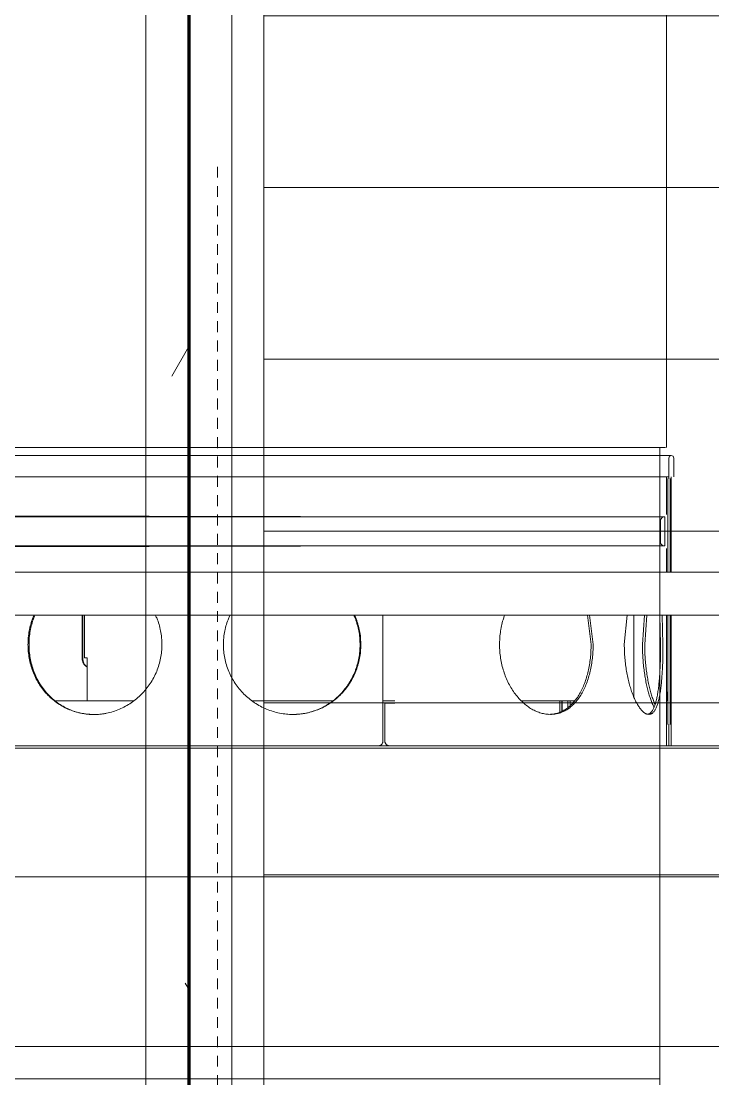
# Model space of a CAD drawing. Header units: inches. Extents: x -536 to 545, y -65 to 280.
# Drawn here: x -214.55 to -206.5, y 15.87 to 28.19 of the extents above; entities that cross this region are included whole.
import ezdxf

# ---------------------------------------------------------------- set-up
doc = ezdxf.new("R2010")
doc.units = ezdxf.units.IN
doc.header["$MEASUREMENT"] = 0
doc.linetypes.add('Hidden 1_8_', pattern=[0.1875, 0.125, -0.0625])
for name, color, linetype, lineweight in [('A-DETL', 90, 'Continuous', 9), ('A-DETL-HDLN', 90, 'Hidden 1_8_', 9), ('A-WALL', 113, 'Continuous', 13), ('A-WALL-PATT', 111, 'Continuous', 13), ('I-WALL', 2, 'Continuous', 13), ('M-HVAC-CDFF', 50, 'Continuous', 9), ('Q-CASE', 31, 'Continuous', 9), ('Q-SPCQ', 91, 'Continuous', 9)]:
    doc.layers.add(name, color=color, linetype=linetype, lineweight=lineweight)

# ---------------------------------------------------------------- blocks, each defined once
blk = doc.blocks.new('Walls 7 - Walls 7-1353541-Fireplace - Angled')
at = {"layer": 'A-WALL-PATT', "lineweight": 9}
h = blk.add_hatch(dxfattribs=at)
h.set_pattern_fill('FP_91', color=256, style=0, pattern_type=2)
h.set_pattern_definition([(180, (-151.12, 31.31), (-60, 144), [60, 0, 0, 0]), (180, (-151.12, 54.56), (-60, 144), [60, 0, 0, 0]), (180, (-151.12, 70.06), (-60, 144), [60, 0, 0, 0]), (180, (-151.12, 77.81), (-60, 144), [60, 0, 0, 0]), (180, (-151.12, 93.31), (-60, 144), [60, 0, 0, 0]), (180, (-151.12, 108.81), (-60, 144), [60, 0, 0, 0]), (180, (-151.12, 128.18), (-60, 144), [60, 0, 0, 0]), (180, (-151.12, 143.68), (-60, 144), [60, 0, 0, 0]), (180, (-151.12, 30.93), (-60, 144), [60, 0, 0, 0]), (180, (-151.12, 54.18), (-60, 144), [60, 0, 0, 0]), (180, (-151.12, 69.68), (-60, 144), [60, 0, 0, 0]), (180, (-151.12, 77.43), (-60, 144), [60, 0, 0, 0]), (180, (-151.12, 92.93), (-60, 144), [60, 0, 0, 0]), (180, (-151.12, 108.43), (-60, 144), [60, 0, 0, 0]), (180, (-151.12, 127.81), (-60, 144), [60, 0, 0, 0]), (180, (-151.12, 143.31), (-60, 144), [60, 0, 0, 0]), (90, (-197.12, 31.31), (-60, 4e-15), [22.875, -121.125]), (90, (-165.12, 54.56), (-60, 4e-15), [15.125, -128.875]), (90, (-195.12, 70.06), (-60, 4e-15), [7.375, -136.625]), (90, (-205.12, 77.81), (-60, 4e-15), [15.125, -128.875]), (90, (-174.12, 93.31), (-60, 4e-15), [15.125, -128.875]), (90, (-195.12, 108.81), (-60, 4e-15), [19, -125]), (90, (-160.12, 128.184), (-60, 4e-15), [15.125, -128.875]), (90, (-195.12, 143.684), (-60, 4e-15), [8.375, -135.625]), (90, (-196.75, 31.31), (-60, 4e-15), [22.875, -121.125]), (90, (-164.75, 54.56), (-60, 4e-15), [15.125, -128.875]), (90, (-194.75, 70.06), (-60, 4e-15), [7.375, -136.625]), (90, (-204.75, 77.81), (-60, 4e-15), [15.125, -128.875]), (90, (-173.75, 93.31), (-60, 4e-15), [15.125, -128.875]), (90, (-194.75, 108.81), (-60, 4e-15), [19, -125]), (90, (-159.75, 128.184), (-60, 4e-15), [15.125, -128.875]), (90, (-194.75, 143.684), (-60, 4e-15), [8.375, -135.625])])
h.paths.add_polyline_path([(-176.268, -38.905), (-176.268, -38.258), (-177.681, -24), (-183.971, -24), (-183.971, -38.905), (-178.239, -38.905)], flags=0)
h.paths.add_polyline_path([(-200.986, -16.5), (-178.424, -16.5), (-183.057, 30.25), (-240.868, 30.25), (-244.478, -16.5), (-220.555, -16.5)], flags=0)
h.paths.add_polyline_path([(-227.796, -16.274), (-227.796, 11.483), (-224.071, 12.947), (-220.211, 14.005), (-216.261, 14.644), (-212.264, 14.858), (-208.268, 14.644), (-204.317, 14.005), (-200.457, 12.947), (-196.733, 11.483), (-196.733, -16.274), (-220.555, -16.274)], flags=0)
h.paths.add_polyline_path([(-240.077, 40.5), (-184.072, 40.5), (-186.264, 62.619), (-238.369, 62.619), (-239.751, 44.721)], flags=0)
blk = doc.blocks.new('Walls 7 - Walls 7-1353541-Fireplace - Section - South')
at = {"layer": 'A-WALL-PATT', "lineweight": 9}
h = blk.add_hatch(dxfattribs=at)
h.set_pattern_fill('FP_133', color=256, style=0, pattern_type=2)
h.set_pattern_definition([(180, (-151.17, 30.15), (-60, 143.78), [60, 0, 0, 0]), (180, (-151.17, 53.37), (-60, 143.78), [60, 0, 0, 0]), (180, (-151.17, 68.85), (-60, 143.78), [60, 0, 0, 0]), (180, (-151.17, 76.58), (-60, 143.78), [60, 0, 0, 0]), (180, (-151.17, 92.06), (-60, 143.78), [60, 0, 0, 0]), (180, (-151.17, 107.54), (-60, 143.78), [60, 0, 0, 0]), (180, (-151.17, 126.88), (-60, 143.78), [60, 0, 0, 0]), (180, (-151.17, 142.36), (-60, 143.785), [60, 0, 0, 0]), (180, (-151.17, 29.78), (-60, 143.78), [60, 0, 0, 0]), (180, (-151.17, 53), (-60, 143.78), [60, 0, 0, 0]), (180, (-151.17, 68.47), (-60, 143.78), [60, 0, 0, 0]), (180, (-151.17, 76.21), (-60, 143.78), [60, 0, 0, 0]), (180, (-151.17, 91.69), (-60, 143.78), [60, 0, 0, 0]), (180, (-151.17, 107.16), (-60, 143.78), [60, 0, 0, 0]), (180, (-151.17, 126.51), (-60, 143.78), [60, 0, 0, 0]), (180, (-151.17, 141.99), (-60, 143.785), [60, 0, 0, 0]), (90, (-197.17, 30.154), (-60, 4e-15), [22.84, -120.944]), (90, (-165.17, 53.37), (-60, 4e-15), [15.102, -128.682]), (90, (-195.17, 68.846), (-60, 4e-15), [7.364, -136.42]), (90, (-205.17, 76.584), (-60, 4e-15), [15.102, -128.682]), (90, (-174.17, 92.06), (-60, 4e-15), [15.102, -128.682]), (90, (-195.17, 107.54), (-60, 4e-15), [18.972, -124.813]), (90, (-160.17, 126.884), (-60, 4e-15), [15.102, -128.682]), (90, (-195.17, 142.36), (-60, 4e-15), [8.362, -135.422]), (90, (-196.794, 30.154), (-60, 4e-15), [22.84, -120.944]), (90, (-164.794, 53.37), (-60, 4e-15), [15.102, -128.682]), (90, (-194.794, 68.846), (-60, 4e-15), [7.364, -136.42]), (90, (-204.794, 76.584), (-60, 4e-15), [15.102, -128.682]), (90, (-173.794, 92.06), (-60, 4e-15), [15.102, -128.682]), (90, (-194.794, 107.54), (-60, 4e-15), [18.972, -124.813]), (90, (-159.794, 126.884), (-60, 4e-15), [15.102, -128.682]), (90, (-194.794, 142.36), (-60, 4e-15), [8.362, -135.422])])
h.paths.add_polyline_path([(-239.794, -46.5), (-232.159, -46.5), (-232.159, -22.5), (-192.159, -22.5), (-192.159, -46.5), (-185.11, -46.5), (-185.11, -15.5), (-184.757, -15.5), (-191.824, 60.377), (-207.284, 60.377), (-207.244, 58.021), (-207.19, 41.608), (-207.047, 32.224), (-207.047, 23.224), (-207.129, 23.224), (-207.128, 22.872), (-207.128, 2.313), (-223.099, 2.313), (-223.099, 40.511), (-222.899, 60.377), (-232.704, 60.377), (-240.467, -46.5)], flags=0)
blk = doc.blocks.new('Specialty Equipment 1 - Specialty Equipment 1-1366909-Fireplace - Section - South')
at = {"layer": 'Q-SPCQ'}
for p, q in [((-207.034, 23.224), (-207.034, 32.264)), ((-207.047, 23.224), (-217.521, 23.224))]:
    blk.add_line(p, q, dxfattribs=at)
blk = doc.blocks.new('FP_111-Fireplace - Section - South')
at = {"layer": 'M-HVAC-CDFF'}
for p, q in [((-207.113, 2.313), (-207.113, 23.224)), ((-213.668, 16.25), (-214.629, 16.25)), ((-212.729, 16.25), (-213.668, 16.25)), ((-211.824, 16.25), (-212.729, 16.25)), ((-210.967, 16.25), (-211.824, 16.25)), ((-210.17, 16.25), (-210.967, 16.25)), ((-209.446, 16.25), (-210.17, 16.25)), ((-208.804, 16.25), (-209.446, 16.25)), ((-208.254, 16.25), (-208.804, 16.25)), ((-207.805, 16.25), (-208.254, 16.25)), ((-207.461, 16.25), (-207.805, 16.25)), ((-207.23, 16.25), (-207.461, 16.25)), ((-207.113, 16.25), (-207.23, 16.25)), ((-213.668, 15.875), (-214.629, 15.875)), ((-212.729, 15.875), (-213.668, 15.875)), ((-211.824, 15.875), (-212.729, 15.875)), ((-210.967, 15.875), (-211.824, 15.875)), ((-210.17, 15.875), (-210.967, 15.875)), ((-209.446, 15.875), (-210.17, 15.875)), ((-208.804, 15.875), (-209.446, 15.875)), ((-208.254, 15.875), (-208.804, 15.875)), ((-207.805, 15.875), (-208.254, 15.875)), ((-207.461, 15.875), (-207.805, 15.875)), ((-207.23, 15.875), (-207.461, 15.875)), ((-207.113, 15.875), (-207.23, 15.875))]:
    blk.add_line(p, q, dxfattribs=at)
blk = doc.blocks.new('Air Terminals 1 - Air Terminals 1-1437513-Fireplace - Section - South')
at = {"layer": 'M-HVAC-CDFF'}
blk.add_blockref('FP_111-Fireplace - Section - South', (0, 0), dxfattribs=at)
blk = doc.blocks.new('Casework 43 - Casework 16-1373929-Fireplace - Section - East')
at = {"layer": 'Q-CASE'}
for p, q in [((-212.097, 2.5), (-212.097, 40.5)), ((-211.722, 2.5), (-211.722, 40.5))]:
    blk.add_line(p, q, dxfattribs=at)

msp = doc.modelspace()

# ---------------------------------------------------------------- hatches: boundary and pattern name
at = {"layer": 'A-WALL-PATT', "lineweight": 9}
h = msp.add_hatch(dxfattribs=at)
h.set_pattern_fill('FP_152', color=256, style=0, pattern_type=2)
h.set_pattern_definition([(0, (-258.347, -45.75), (0, 2), [])])
h.paths.add_polyline_path([(-250.33482, -1), (-217.09723, -1), (-217.09723, 0.75), (-255.84723, 0.75), (-255.84723, -1)], flags=0)
h.paths.add_polyline_path([(-211.30087, 2.5), (-186.72223, 2.5), (-186.72223, 38.5), (-211.72223, 38.5), (-211.72223, 2.5)], flags=0)
h.paths.add_polyline_path([(-217.97223, 2.5), (-217.97223, 38.5), (-255.84723, 38.5), (-255.84723, 2.5), (-233.09723, 2.5)], flags=0)
h = msp.add_hatch(dxfattribs=at)
h.set_pattern_fill('FP_149', color=256, style=0, pattern_type=2)
h.set_pattern_definition([(0, (-166.035, 0), (10.24, 2.56), [0.422, -7.258, 0.422, -7.258, -40.96]), (0, (-166.035, 0), (10.24, 2.56), [-15.36, 0.422, -14.938, 0.422, -7.258, -17.92]), (0, (-166.035, 0), (10.24, 2.56), [-38.4, 0.422, -4.698, 0.422, -12.378]), (120, (-162.195, 1.28), (-7.33703, 7.5881), [0.422, -7.258, 0.422, -7.258, -40.96]), (120, (-162.195, 1.28), (-7.33703, 7.5881), [-15.36, 0.422, -14.938, 0.422, -7.258, -17.92]), (120, (-162.195, 1.28), (-7.33703, 7.5881), [-38.4, 0.422, -4.698, 0.422, -12.378]), (240, (-160.915, 6.4), (-2.90297, -10.1481), [0.422, -7.258, 0.422, -7.258, -40.96]), (240, (-160.915, 6.4), (-2.90297, -10.1481), [-15.36, 0.422, -14.938, 0.422, -7.258, -17.92]), (240, (-160.915, 6.4), (-2.90297, -10.1481), [-38.4, 0.422, -4.698, 0.422, -12.378])])
h.paths.add_polyline_path([(-213.09723, -6.5), (-212.59723, -6.5), (-212.59723, 38.5), (-213.09723, 38.5), (-213.09723, 26.20309)], flags=0)

# ---------------------------------------------------------------- linework, layer by layer
at = {"layer": 'A-DETL'}
for p, q in [((-217.49373, 23.13), (-206.97866, 23.13)), ((-217.49373, 23.13), (-206.97866, 23.13)), ((-207.00666, 23.10209), (-207.00666, 22.862)), ((-207.00666, 23.10209), (-207.00666, 22.862)), ((-206.95066, 23.102), (-206.95066, 22.882)), ((-206.95066, 23.102), (-206.95066, 22.882)), ((-217.52173, 22.882), (-207.00666, 22.882)), ((-217.52173, 22.882), (-207.00666, 22.882)), ((-207.03466, 22.882), (-207.03466, 22.446)), ((-207.03466, 22.882), (-207.03466, 22.446)), ((-207.02048, 21.77404), (-207.02048, 22.862)), ((-207.02048, 21.77404), (-207.02048, 22.862)), ((-206.99256, 21.77404), (-206.99256, 22.862)), ((-206.99256, 21.77404), (-206.99256, 22.862)), ((-206.97866, 21.77404), (-206.97866, 22.882)), ((-206.97866, 21.77404), (-206.97866, 22.882)), ((-217.49373, 22.43241), (-209.53878, 22.418)), ((-217.49373, 22.43241), (-209.53878, 22.418)), ((-207.05434, 22.418), (-217.45119, 22.418)), ((-207.05434, 22.418), (-217.45119, 22.418)), ((-207.10579, 22.388), (-207.07591, 22.418)), ((-207.10579, 22.388), (-207.07591, 22.418)), ((-207.05434, 22.078), (-207.05434, 22.418)), ((-207.05434, 22.078), (-207.05434, 22.418)), ((-207.10579, 22.108), (-207.10579, 22.388)), ((-207.10579, 22.108), (-207.10579, 22.388)), ((-209.53878, 22.078), (-217.49373, 22.06359)), ((-209.53878, 22.078), (-217.49373, 22.06359)), ((-217.45119, 22.078), (-207.05434, 22.078)), ((-217.45119, 22.078), (-207.05434, 22.078)), ((-207.07591, 22.078), (-207.10579, 22.108)), ((-207.07591, 22.078), (-207.10579, 22.108)), ((-207.03466, 22.05), (-207.03466, 21.77404)), ((-207.03466, 22.05), (-207.03466, 21.77404)), ((-229.3266, 21.77443), (-195.14475, 21.77383)), ((-229.3266, 21.77443), (-195.14475, 21.77383)), ((-228.82661, 21.27442), (-195.64475, 21.27384)), ((-228.82661, 21.27442), (-195.64475, 21.27384)), ((-213.83967, 20.77036), (-213.83967, 21.27416)), ((-213.83967, 20.77036), (-213.83967, 21.27416)), ((-213.83227, 20.77167), (-213.83227, 21.27416)), ((-213.83227, 20.77167), (-213.83227, 21.27416)), ((-213.8136, 21.27416), (-213.81359, 20.775)), ((-213.8136, 21.27416), (-213.81359, 20.775)), ((-210.33649, 19.81), (-210.33649, 21.27409)), ((-210.33649, 19.81), (-210.33649, 21.27409)), ((-207.91288, 20.93), (-207.95514, 21.27405)), ((-207.91288, 20.93), (-207.95514, 21.27405)), ((-207.88946, 20.93), (-207.93195, 21.27405)), ((-207.88946, 20.93), (-207.93195, 21.27405)), ((-207.4941, 21.27405), (-207.52604, 20.93)), ((-207.4941, 21.27405), (-207.52604, 20.93)), ((-207.41361, 20.31563), (-207.41361, 21.27404)), ((-207.41361, 20.31563), (-207.41361, 21.27404)), ((-207.3147, 20.93), (-207.28944, 21.27404)), ((-207.3147, 20.93), (-207.28944, 21.27404)), ((-207.28835, 20.93), (-207.26295, 21.27404)), ((-207.28835, 20.93), (-207.26295, 21.27404)), ((-207.10345, 20.93), (-207.11354, 21.27404)), ((-207.10345, 20.93), (-207.11354, 21.27404)), ((-207.07567, 20.93), (-207.08581, 21.27404)), ((-207.07567, 20.93), (-207.08581, 21.27404)), ((-207.03466, 21.27404), (-207.03466, 19.75)), ((-207.03466, 21.27404), (-207.03466, 19.75)), ((-207.02048, 20), (-207.02048, 21.27404)), ((-207.02048, 20), (-207.02048, 21.27404)), ((-206.99256, 20), (-206.99256, 21.27404)), ((-206.99256, 20), (-206.99256, 21.27404)), ((-206.97866, 19.75), (-206.97866, 21.27404)), ((-206.97866, 19.75), (-206.97866, 21.27404)), ((-213.81359, 20.775), (-213.77973, 20.775)), ((-213.81359, 20.775), (-213.77973, 20.775)), ((-213.77973, 20.775), (-213.77973, 20.275)), ((-213.77973, 20.775), (-213.77973, 20.275)), ((-207.02048, 20.39887), (-207.03466, 20.25505)), ((-207.02048, 20.39887), (-207.03466, 20.25505)), ((-214.15293, 20.275), (-213.23881, 20.275)), ((-214.15293, 20.275), (-213.23881, 20.275)), ((-211.86099, 20.275), (-210.92036, 20.275)), ((-211.86099, 20.275), (-210.92036, 20.275)), ((-210.33649, 20.275), (-210.19641, 20.275)), ((-210.33649, 20.275), (-210.19641, 20.275)), ((-210.19641, 20.25), (-210.31522, 20.25)), ((-210.31522, 20.25), (-210.31522, 19.81)), ((-210.19641, 20.25), (-210.31522, 20.25)), ((-210.31522, 20.25), (-210.31522, 19.81)), ((-208.72624, 20.275), (-208.10331, 20.275)), ((-208.72624, 20.275), (-208.10331, 20.275)), ((-208.27688, 20.14295), (-208.27688, 20.275)), ((-208.27688, 20.14295), (-208.27688, 20.275)), ((-208.25537, 20.15242), (-208.25537, 20.275)), ((-208.25537, 20.15242), (-208.25537, 20.275)), ((-208.24819, 20.275), (-208.24819, 20.15597)), ((-208.24819, 20.275), (-208.24819, 20.15597)), ((-208.18337, 20.19665), (-208.18337, 20.275)), ((-208.18337, 20.19665), (-208.18337, 20.275)), ((-208.15537, 20.2198), (-208.15537, 20.275)), ((-208.15537, 20.2198), (-208.15537, 20.275)), ((-207.00666, 19.75), (-207.00666, 20)), ((-207.00666, 19.75), (-207.00666, 20)), ((-192.37219, 19.75), (-232.15619, 19.75)), ((-192.37219, 19.75), (-232.15619, 19.75)), ((-232.13919, 19.726), (-192.38919, 19.726)), ((-232.13919, 19.726), (-192.38919, 19.726)), ((-192.38919, 18.226), (-232.13919, 18.226)), ((-192.38919, 18.226), (-232.13919, 18.226))]:
    msp.add_line(p, q, dxfattribs=at)
msp.add_arc((-206.97866, 23.102), 0.028, 0, 180, dxfattribs=at)
msp.add_arc((-206.97866, 23.102), 0.028, 0, 180, dxfattribs=at)
for points, knots in [([(-214.39982, 21.27417), (-214.4015, 21.27026), (-214.42209, 21.22004), (-214.43788, 21.16913), (-214.45696, 21.08572), (-214.4672, 21.01782), (-214.46966, 20.93939), (-214.46966, 20.93)], [0, 0, 0, 0, 0.03603644, 0.115017282, 0.194352325, 0.273939691, 0.353658079, 0.353658079, 0.353658079, 0.353658079]), ([(-214.39982, 21.27417), (-214.4015, 21.27026), (-214.42209, 21.22004), (-214.43788, 21.16913), (-214.45696, 21.08572), (-214.4672, 21.01782), (-214.46966, 20.93939), (-214.46966, 20.93)], [0, 0, 0, 0, 0.03603644, 0.115017282, 0.194352325, 0.273939691, 0.353658079, 0.353658079, 0.353658079, 0.353658079]), ([(-214.38839, 21.27417), (-214.39005, 21.27026), (-214.41054, 21.22003), (-214.42625, 21.16912), (-214.44522, 21.08571), (-214.45541, 21.01782), (-214.45785, 20.93939), (-214.45785, 20.93)], [0, 0, 0, 0, 0.036014462, 0.11495461, 0.194268658, 0.273848419, 0.353565958, 0.353565958, 0.353565958, 0.353565958]), ([(-214.38839, 21.27417), (-214.39005, 21.27026), (-214.41054, 21.22003), (-214.42625, 21.16912), (-214.44522, 21.08571), (-214.45541, 21.01782), (-214.45785, 20.93939), (-214.45785, 20.93)], [0, 0, 0, 0, 0.036014462, 0.11495461, 0.194268658, 0.273848419, 0.353565958, 0.353565958, 0.353565958, 0.353565958]), ([(-212.90947, 20.93), (-212.90947, 20.93944), (-212.91217, 21.01787), (-212.9234, 21.08583), (-212.94422, 21.16924), (-212.96147, 21.22017), (-212.98375, 21.27022), (-212.98557, 21.27414)], [0, 0, 0, 0, 0.079734119, 0.159460218, 0.239169969, 0.318851399, 0.355336484, 0.355336484, 0.355336484, 0.355336484]), ([(-212.90947, 20.93), (-212.90947, 20.93944), (-212.91217, 21.01787), (-212.9234, 21.08583), (-212.94422, 21.16924), (-212.96147, 21.22017), (-212.98375, 21.27022), (-212.98557, 21.27414)], [0, 0, 0, 0, 0.079734119, 0.159460218, 0.239169969, 0.318851399, 0.355336484, 0.355336484, 0.355336484, 0.355336484]), ([(-212.11728, 21.27413), (-212.11912, 21.27021), (-212.14159, 21.22019), (-212.15899, 21.16926), (-212.17998, 21.08584), (-212.1913, 21.01787), (-212.19402, 20.93944), (-212.19402, 20.93)], [0, 0, 0, 0, 0.036526209, 0.116285362, 0.196033219, 0.275772679, 0.355508252, 0.355508252, 0.355508252, 0.355508252]), ([(-212.11728, 21.27413), (-212.11912, 21.27021), (-212.14159, 21.22019), (-212.15899, 21.16926), (-212.17998, 21.08584), (-212.1913, 21.01787), (-212.19402, 20.93944), (-212.19402, 20.93)], [0, 0, 0, 0, 0.036526209, 0.116285362, 0.196033219, 0.275772679, 0.355508252, 0.355508252, 0.355508252, 0.355508252]), ([(-210.60296, 20.93), (-210.60296, 20.93941), (-210.6054, 21.01759), (-210.61657, 21.08661), (-210.63154, 21.15284), (-210.64804, 21.20458), (-210.65921, 21.23618), (-210.67373, 21.2702), (-210.67547, 21.2741)], [0, 0, 0, 0, 0.079724798, 0.159369148, 0.238859879, 0.278539633, 0.318159626, 0.354338689, 0.354338689, 0.354338689, 0.354338689]), ([(-210.60296, 20.93), (-210.60296, 20.93941), (-210.6054, 21.01759), (-210.61657, 21.08661), (-210.63154, 21.15284), (-210.64804, 21.20458), (-210.65921, 21.23618), (-210.67373, 21.2702), (-210.67547, 21.2741)], [0, 0, 0, 0, 0.079724798, 0.159369148, 0.238859879, 0.278539633, 0.318159626, 0.354338689, 0.354338689, 0.354338689, 0.354338689]), ([(-210.59402, 20.93), (-210.59402, 20.93941), (-210.59648, 21.0176), (-210.6077, 21.08662), (-210.62275, 21.15285), (-210.63934, 21.20458), (-210.65057, 21.23618), (-210.66517, 21.2702), (-210.66691, 21.2741)], [0, 0, 0, 0, 0.079725726, 0.159378372, 0.238891956, 0.278590825, 0.318236057, 0.354438495, 0.354438495, 0.354438495, 0.354438495]), ([(-210.59402, 20.93), (-210.59402, 20.93941), (-210.59648, 21.0176), (-210.6077, 21.08662), (-210.62275, 21.15285), (-210.63934, 21.20458), (-210.65057, 21.23618), (-210.66517, 21.2702), (-210.66691, 21.2741)], [0, 0, 0, 0, 0.079725726, 0.159378372, 0.238891956, 0.278590825, 0.318236057, 0.354438495, 0.354438495, 0.354438495, 0.354438495]), ([(-208.91944, 21.27407), (-208.92084, 21.2702), (-208.93828, 21.21974), (-208.95164, 21.16896), (-208.96791, 21.08556), (-208.97666, 21.01777), (-208.97877, 20.93932), (-208.97877, 20.93)], [0, 0, 0, 0, 0.035145999, 0.113048881, 0.19184614, 0.271242806, 0.350940219, 0.350940219, 0.350940219, 0.350940219]), ([(-208.91944, 21.27407), (-208.92084, 21.2702), (-208.93828, 21.21974), (-208.95164, 21.16896), (-208.96791, 21.08556), (-208.97666, 21.01777), (-208.97877, 20.93932), (-208.97877, 20.93)], [0, 0, 0, 0, 0.035145999, 0.113048881, 0.19184614, 0.271242806, 0.350940219, 0.350940219, 0.350940219, 0.350940219]), ([(-214.46966, 20.93), (-214.46966, 20.89706), (-214.46729, 20.85325), (-214.45665, 20.77057), (-214.43899, 20.69415), (-214.41446, 20.61872), (-214.38322, 20.54661), (-214.34555, 20.47808), (-214.3017, 20.41392), (-214.25207, 20.3547), (-214.19703, 20.30103), (-214.13709, 20.2534), (-214.07272, 20.21232), (-214.00463, 20.17813), (-213.93302, 20.15122), (-213.86012, 20.1318), (-213.78085, 20.1201), (-213.73876, 20.1175), (-213.70705, 20.1175)], [0, 0, 0, 0, 0.07971839, 0.15930575, 0.2386408, 0.31762164, 0.39617018, 0.47424243, 0.5518268, 0.62894862, 0.70566438, 0.78205802, 0.85823383, 0.9343049, 1.0103885, 1.08659059, 1.16300668, 1.23970748, 1.23970748, 1.23970748, 1.23970748]), ([(-214.46966, 20.93), (-214.46966, 20.89706), (-214.46729, 20.85325), (-214.45665, 20.77057), (-214.43899, 20.69415), (-214.41446, 20.61872), (-214.38322, 20.54661), (-214.34555, 20.47808), (-214.3017, 20.41392), (-214.25207, 20.3547), (-214.19703, 20.30103), (-214.13709, 20.2534), (-214.07272, 20.21232), (-214.00463, 20.17813), (-213.93302, 20.15122), (-213.86012, 20.1318), (-213.78085, 20.1201), (-213.73876, 20.1175), (-213.70705, 20.1175)], [0, 0, 0, 0, 0.07971839, 0.15930575, 0.2386408, 0.31762164, 0.39617018, 0.47424243, 0.5518268, 0.62894862, 0.70566438, 0.78205802, 0.85823383, 0.9343049, 1.0103885, 1.08659059, 1.16300668, 1.23970748, 1.23970748, 1.23970748, 1.23970748]), ([(-214.45785, 20.93), (-214.45785, 20.89726), (-214.45549, 20.85292), (-214.44488, 20.77021), (-214.42727, 20.69355), (-214.40281, 20.61795), (-214.37167, 20.54565), (-214.3341, 20.47695), (-214.29038, 20.41263), (-214.24089, 20.35326), (-214.18601, 20.29946), (-214.12624, 20.25171), (-214.06205, 20.21052), (-213.99416, 20.17624), (-213.92275, 20.14926), (-213.85006, 20.1298), (-213.77367, 20.11843), (-213.73332, 20.11578), (-213.70515, 20.11549)], [0, 0, 0, 0, 0.07971754, 0.1592973, 0.23861135, 0.3175515, 0.39603375, 0.47400897, 0.55146122, 0.62841273, 0.7049181, 0.78106111, 0.85694738, 0.93269314, 1.00842026, 1.0842408, 1.16025735, 1.22883411, 1.22883411, 1.22883411, 1.22883411]), ([(-214.45785, 20.93), (-214.45785, 20.89726), (-214.45549, 20.85292), (-214.44488, 20.77021), (-214.42727, 20.69355), (-214.40281, 20.61795), (-214.37167, 20.54565), (-214.3341, 20.47695), (-214.29038, 20.41263), (-214.24089, 20.35326), (-214.18601, 20.29946), (-214.12624, 20.25171), (-214.06205, 20.21052), (-213.99416, 20.17624), (-213.92275, 20.14926), (-213.85006, 20.1298), (-213.77367, 20.11843), (-213.73332, 20.11578), (-213.70515, 20.11549)], [0, 0, 0, 0, 0.07971754, 0.1592973, 0.23861135, 0.3175515, 0.39603375, 0.47400897, 0.55146122, 0.62841273, 0.7049181, 0.78106111, 0.85694738, 0.93269314, 1.00842026, 1.0842408, 1.16025735, 1.22883411, 1.22883411, 1.22883411, 1.22883411]), ([(-213.70515, 20.11549), (-213.67436, 20.11565), (-213.64482, 20.11762), (-213.59308, 20.12398), (-213.54247, 20.13311), (-213.47914, 20.14936), (-213.40556, 20.17633), (-213.33462, 20.21058), (-213.26713, 20.25173), (-213.20378, 20.29942), (-213.15498, 20.3442), (-213.11865, 20.3828), (-213.08417, 20.42318), (-213.04476, 20.47678), (-213.00393, 20.54547), (-212.96993, 20.61775), (-212.94312, 20.69342), (-212.92377, 20.76999), (-212.91209, 20.85323), (-212.90947, 20.89646), (-212.90947, 20.93)], [0, 0, 0, 0, 0.07317344, 0.11183978, 0.15059798, 0.22836724, 0.30649102, 0.38494286, 0.46368491, 0.54267501, 0.62186931, 0.66154124, 0.70124908, 0.78072976, 0.86030192, 0.93993929, 1.01962072, 1.09933047, 1.17905657, 1.25879069, 1.25879069, 1.25879069, 1.25879069]), ([(-213.70515, 20.11549), (-213.67436, 20.11565), (-213.64482, 20.11762), (-213.59308, 20.12398), (-213.54247, 20.13311), (-213.47914, 20.14936), (-213.40556, 20.17633), (-213.33462, 20.21058), (-213.26713, 20.25173), (-213.20378, 20.29942), (-213.15498, 20.3442), (-213.11865, 20.3828), (-213.08417, 20.42318), (-213.04476, 20.47678), (-213.00393, 20.54547), (-212.96993, 20.61775), (-212.94312, 20.69342), (-212.92377, 20.76999), (-212.91209, 20.85323), (-212.90947, 20.89646), (-212.90947, 20.93)], [0, 0, 0, 0, 0.07317344, 0.11183978, 0.15059798, 0.22836724, 0.30649102, 0.38494286, 0.46368491, 0.54267501, 0.62186931, 0.66154124, 0.70124908, 0.78072976, 0.86030192, 0.93993929, 1.01962072, 1.09933047, 1.17905657, 1.25879069, 1.25879069, 1.25879069, 1.25879069]), ([(-212.19402, 20.93), (-212.19402, 20.89616), (-212.19139, 20.85346), (-212.17963, 20.7701), (-212.16013, 20.69365), (-212.13312, 20.61804), (-212.09883, 20.54582), (-212.05762, 20.4772), (-212.00988, 20.41297), (-211.9561, 20.35371), (-211.90666, 20.30894), (-211.86465, 20.27617), (-211.82113, 20.24551), (-211.76401, 20.21125), (-211.69198, 20.17705), (-211.61667, 20.15011), (-211.54069, 20.13067), (-211.45874, 20.11904), (-211.41702, 20.1164), (-211.38451, 20.1163)], [0, 0, 0, 0, 0.07973557, 0.15947503, 0.23922289, 0.31898204, 0.39875388, 0.47853711, 0.55832746, 0.63811543, 0.71788702, 0.7577725, 0.79764554, 0.87731856, 0.95690024, 1.03635931, 1.11566544, 1.19479176, 1.27136266, 1.27136266, 1.27136266, 1.27136266]), ([(-212.19402, 20.93), (-212.19402, 20.89616), (-212.19139, 20.85346), (-212.17963, 20.7701), (-212.16013, 20.69365), (-212.13312, 20.61804), (-212.09883, 20.54582), (-212.05762, 20.4772), (-212.00988, 20.41297), (-211.9561, 20.35371), (-211.90666, 20.30894), (-211.86465, 20.27617), (-211.82113, 20.24551), (-211.76401, 20.21125), (-211.69198, 20.17705), (-211.61667, 20.15011), (-211.54069, 20.13067), (-211.45874, 20.11904), (-211.41702, 20.1164), (-211.38451, 20.1163)], [0, 0, 0, 0, 0.07973557, 0.15947503, 0.23922289, 0.31898204, 0.39875388, 0.47853711, 0.55832746, 0.63811543, 0.71788702, 0.7577725, 0.79764554, 0.87731856, 0.95690024, 1.03635931, 1.11566544, 1.19479176, 1.27136266, 1.27136266, 1.27136266, 1.27136266]), ([(-211.38451, 20.1163), (-211.35375, 20.11649), (-211.31234, 20.11912), (-211.23252, 20.13063), (-211.15781, 20.15006), (-211.08421, 20.177), (-211.01414, 20.21122), (-210.94776, 20.25235), (-210.88586, 20.30003), (-210.82893, 20.35376), (-210.7861, 20.40315), (-210.75482, 20.44511), (-210.72554, 20.48869), (-210.6929, 20.54592), (-210.66585, 20.60615), (-210.64769, 20.65577), (-210.63185, 20.7065), (-210.61651, 20.77023), (-210.60543, 20.85326), (-210.60296, 20.89669), (-210.60296, 20.93)], [0, 0, 0, 0, 0.07359312, 0.15170727, 0.22966139, 0.30750197, 0.38528475, 0.46307742, 0.54094872, 0.61896677, 0.6971898, 0.73640455, 0.77568522, 0.85443091, 0.93345235, 0.97307234, 1.0127521, 1.09224283, 1.17188718, 1.25161197, 1.25161197, 1.25161197, 1.25161197]), ([(-211.38451, 20.1163), (-211.35375, 20.11649), (-211.31234, 20.11912), (-211.23252, 20.13063), (-211.15781, 20.15006), (-211.08421, 20.177), (-211.01414, 20.21122), (-210.94776, 20.25235), (-210.88586, 20.30003), (-210.82893, 20.35376), (-210.7861, 20.40315), (-210.75482, 20.44511), (-210.72554, 20.48869), (-210.6929, 20.54592), (-210.66585, 20.60615), (-210.64769, 20.65577), (-210.63185, 20.7065), (-210.61651, 20.77023), (-210.60543, 20.85326), (-210.60296, 20.89669), (-210.60296, 20.93)], [0, 0, 0, 0, 0.07359312, 0.15170727, 0.22966139, 0.30750197, 0.38528475, 0.46307742, 0.54094872, 0.61896677, 0.6971898, 0.73640455, 0.77568522, 0.85443091, 0.93345235, 0.97307234, 1.0127521, 1.09224283, 1.17188718, 1.25161197, 1.25161197, 1.25161197, 1.25161197]), ([(-211.38335, 20.1175), (-211.3668, 20.1175), (-211.3455, 20.11815), (-211.29078, 20.12206), (-211.22717, 20.13181), (-211.15073, 20.15122), (-211.07724, 20.17812), (-211.00678, 20.21229), (-210.94018, 20.25335), (-210.87803, 20.30096), (-210.82088, 20.35461), (-210.77788, 20.40392), (-210.74647, 20.44582), (-210.71708, 20.48934), (-210.68431, 20.54648), (-210.65716, 20.60662), (-210.63892, 20.65617), (-210.62302, 20.70683), (-210.60763, 20.77043), (-210.5965, 20.85347), (-210.59402, 20.89652), (-210.59402, 20.93)], [0, 0, 0, 0, 0.03939905, 0.07874738, 0.15727261, 0.23562051, 0.31383033, 0.39195155, 0.47004695, 0.54818171, 0.62642221, 0.70482638, 0.74411668, 0.78346325, 0.86231329, 0.94140635, 0.98105159, 1.02075045, 1.10026404, 1.17991668, 1.25964241, 1.25964241, 1.25964241, 1.25964241]), ([(-211.38335, 20.1175), (-211.3668, 20.1175), (-211.3455, 20.11815), (-211.29078, 20.12206), (-211.22717, 20.13181), (-211.15073, 20.15122), (-211.07724, 20.17812), (-211.00678, 20.21229), (-210.94018, 20.25335), (-210.87803, 20.30096), (-210.82088, 20.35461), (-210.77788, 20.40392), (-210.74647, 20.44582), (-210.71708, 20.48934), (-210.68431, 20.54648), (-210.65716, 20.60662), (-210.63892, 20.65617), (-210.62302, 20.70683), (-210.60763, 20.77043), (-210.5965, 20.85347), (-210.59402, 20.89652), (-210.59402, 20.93)], [0, 0, 0, 0, 0.03939905, 0.07874738, 0.15727261, 0.23562051, 0.31383033, 0.39195155, 0.47004695, 0.54818171, 0.62642221, 0.70482638, 0.74411668, 0.78346325, 0.86231329, 0.94140635, 0.98105159, 1.02075045, 1.10026404, 1.17991668, 1.25964241, 1.25964241, 1.25964241, 1.25964241]), ([(-208.97877, 20.93), (-208.97877, 20.90097), (-208.97673, 20.85152), (-208.96764, 20.77123), (-208.9526, 20.69428), (-208.93184, 20.61911), (-208.90559, 20.54706), (-208.87425, 20.47864), (-208.83817, 20.41457), (-208.79784, 20.35542), (-208.75374, 20.30179), (-208.70644, 20.25417), (-208.65648, 20.21303), (-208.60446, 20.17874), (-208.55095, 20.15168), (-208.50525, 20.13521), (-208.46856, 20.12602), (-208.44149, 20.12112), (-208.41727, 20.11853), (-208.40359, 20.11782), (-208.39757, 20.11765)], [0, 0, 0, 0, 0.07969741, 0.15909408, 0.23789134, 0.31579422, 0.39251242, 0.46776806, 0.5412961, 0.61285868, 0.68224589, 0.74929959, 0.8139138, 0.8760689, 0.93582953, 0.99338499, 1.02143964, 1.0490695, 1.07633439, 1.09287447, 1.09287447, 1.09287447, 1.09287447]), ([(-208.97877, 20.93), (-208.97877, 20.90097), (-208.97673, 20.85152), (-208.96764, 20.77123), (-208.9526, 20.69428), (-208.93184, 20.61911), (-208.90559, 20.54706), (-208.87425, 20.47864), (-208.83817, 20.41457), (-208.79784, 20.35542), (-208.75374, 20.30179), (-208.70644, 20.25417), (-208.65648, 20.21303), (-208.60446, 20.17874), (-208.55095, 20.15168), (-208.50525, 20.13521), (-208.46856, 20.12602), (-208.44149, 20.12112), (-208.41727, 20.11853), (-208.40359, 20.11782), (-208.39757, 20.11765)], [0, 0, 0, 0, 0.07969741, 0.15909408, 0.23789134, 0.31579422, 0.39251242, 0.46776806, 0.5412961, 0.61285868, 0.68224589, 0.74929959, 0.8139138, 0.8760689, 0.93582953, 0.99338499, 1.02143964, 1.0490695, 1.07633439, 1.09287447, 1.09287447, 1.09287447, 1.09287447]), ([(-208.38728, 20.11809), (-208.38524, 20.11821), (-208.37463, 20.1189), (-208.35496, 20.12109), (-208.32903, 20.12597), (-208.30344, 20.13281), (-208.27835, 20.14157), (-208.25378, 20.15224), (-208.22978, 20.16478), (-208.19838, 20.18412), (-208.16076, 20.21304), (-208.11909, 20.25432), (-208.0808, 20.30208), (-208.04609, 20.35581), (-208.01514, 20.41501), (-207.98808, 20.47911), (-207.96504, 20.54751), (-207.94608, 20.61953), (-207.93128, 20.69455), (-207.92067, 20.77167), (-207.9143, 20.85085), (-207.91288, 20.90268), (-207.91288, 20.93)], [0, 0, 0, 0, 0.00597148, 0.0324207, 0.05881065, 0.08522755, 0.11175887, 0.13849328, 0.16551544, 0.19290479, 0.24904394, 0.30744312, 0.36846327, 0.43231115, 0.49905558, 0.56862297, 0.6408311, 0.71538731, 0.7919244, 0.87000111, 0.94913342, 1.02880099, 1.02880099, 1.02880099, 1.02880099]), ([(-208.38728, 20.11809), (-208.38524, 20.11821), (-208.37463, 20.1189), (-208.35496, 20.12109), (-208.32903, 20.12597), (-208.30344, 20.13281), (-208.27835, 20.14157), (-208.25378, 20.15224), (-208.22978, 20.16478), (-208.19838, 20.18412), (-208.16076, 20.21304), (-208.11909, 20.25432), (-208.0808, 20.30208), (-208.04609, 20.35581), (-208.01514, 20.41501), (-207.98808, 20.47911), (-207.96504, 20.54751), (-207.94608, 20.61953), (-207.93128, 20.69455), (-207.92067, 20.77167), (-207.9143, 20.85085), (-207.91288, 20.90268), (-207.91288, 20.93)], [0, 0, 0, 0, 0.00597148, 0.0324207, 0.05881065, 0.08522755, 0.11175887, 0.13849328, 0.16551544, 0.19290479, 0.24904394, 0.30744312, 0.36846327, 0.43231115, 0.49905558, 0.56862297, 0.6408311, 0.71538731, 0.7919244, 0.87000111, 0.94913342, 1.02880099, 1.02880099, 1.02880099, 1.02880099]), ([(-208.38714, 20.1175), (-208.37777, 20.1175), (-208.36066, 20.11815), (-208.33391, 20.12109), (-208.30785, 20.12598), (-208.28212, 20.13281), (-208.25689, 20.14157), (-208.23219, 20.15224), (-208.20807, 20.16478), (-208.17651, 20.18411), (-208.13868, 20.21303), (-208.09679, 20.25431), (-208.05829, 20.30206), (-208.02339, 20.3558), (-207.99227, 20.415), (-207.96507, 20.4791), (-207.9419, 20.5475), (-207.92283, 20.61952), (-207.90795, 20.69457), (-207.89729, 20.77159), (-207.89088, 20.85113), (-207.88946, 20.90208), (-207.88946, 20.93)], [0, 0, 0, 0, 0.02673671, 0.05332656, 0.07985372, 0.10640338, 0.13306206, 0.15991765, 0.18705417, 0.21455056, 0.27088063, 0.32943953, 0.39058932, 0.45453937, 0.52136172, 0.59098637, 0.66323459, 0.7378171, 0.81436982, 0.8924544, 0.97158951, 1.0512574, 1.0512574, 1.0512574, 1.0512574]), ([(-208.38714, 20.1175), (-208.37777, 20.1175), (-208.36066, 20.11815), (-208.33391, 20.12109), (-208.30785, 20.12598), (-208.28212, 20.13281), (-208.25689, 20.14157), (-208.23219, 20.15224), (-208.20807, 20.16478), (-208.17651, 20.18411), (-208.13868, 20.21303), (-208.09679, 20.25431), (-208.05829, 20.30206), (-208.02339, 20.3558), (-207.99227, 20.415), (-207.96507, 20.4791), (-207.9419, 20.5475), (-207.92283, 20.61952), (-207.90795, 20.69457), (-207.89729, 20.77159), (-207.89088, 20.85113), (-207.88946, 20.90208), (-207.88946, 20.93)], [0, 0, 0, 0, 0.02673671, 0.05332656, 0.07985372, 0.10640338, 0.13306206, 0.15991765, 0.18705417, 0.21455056, 0.27088063, 0.32943953, 0.39058932, 0.45453937, 0.52136172, 0.59098637, 0.66323459, 0.7378171, 0.81436982, 0.8924544, 0.97158951, 1.0512574, 1.0512574, 1.0512574, 1.0512574]), ([(-207.52604, 20.93), (-207.52604, 20.90637), (-207.52494, 20.84916), (-207.52002, 20.77214), (-207.51191, 20.69449), (-207.50079, 20.61967), (-207.48906, 20.55907), (-207.47832, 20.51233), (-207.46704, 20.46801), (-207.45454, 20.4253), (-207.4408, 20.38439), (-207.43023, 20.35551), (-207.41927, 20.328), (-207.40796, 20.30195), (-207.39637, 20.2774), (-207.38454, 20.25442), (-207.37251, 20.23307), (-207.36033, 20.21339), (-207.34806, 20.19543), (-207.33574, 20.17923), (-207.3234, 20.16483), (-207.31111, 20.15226), (-207.29887, 20.14155), (-207.28678, 20.13273), (-207.27471, 20.1258), (-207.264, 20.12122), (-207.25639, 20.11915), (-207.25372, 20.11859)], [0, 0, 0, 0, 0.079656165, 0.158682978, 0.236454586, 0.312356234, 0.385781603, 0.421386393, 0.456155374, 0.5229057, 0.554764427, 0.58552683, 0.615133118, 0.643531979, 0.670675303, 0.696517025, 0.721016396, 0.744145921, 0.765885299, 0.786220909, 0.805151249, 0.822698492, 0.838903942, 0.853831257, 0.867577472, 0.880290053, 0.889498461, 0.889498461, 0.889498461, 0.889498461]), ([(-207.52604, 20.93), (-207.52604, 20.90637), (-207.52494, 20.84916), (-207.52002, 20.77214), (-207.51191, 20.69449), (-207.50079, 20.61967), (-207.48906, 20.55907), (-207.47832, 20.51233), (-207.46704, 20.46801), (-207.45454, 20.4253), (-207.4408, 20.38439), (-207.43023, 20.35551), (-207.41927, 20.328), (-207.40796, 20.30195), (-207.39637, 20.2774), (-207.38454, 20.25442), (-207.37251, 20.23307), (-207.36033, 20.21339), (-207.34806, 20.19543), (-207.33574, 20.17923), (-207.3234, 20.16483), (-207.31111, 20.15226), (-207.29887, 20.14155), (-207.28678, 20.13273), (-207.27471, 20.1258), (-207.264, 20.12122), (-207.25639, 20.11915), (-207.25372, 20.11859)], [0, 0, 0, 0, 0.079656165, 0.158682978, 0.236454586, 0.312356234, 0.385781603, 0.421386393, 0.456155374, 0.5229057, 0.554764427, 0.58552683, 0.615133118, 0.643531979, 0.670675303, 0.696517025, 0.721016396, 0.744145921, 0.765885299, 0.786220909, 0.805151249, 0.822698492, 0.838903942, 0.853831257, 0.867577472, 0.880290053, 0.889498461, 0.889498461, 0.889498461, 0.889498461]), ([(-207.18012, 20.20073), (-207.18175, 20.20388), (-207.18805, 20.2164), (-207.19578, 20.23325), (-207.20499, 20.25492), (-207.21388, 20.27778), (-207.2227, 20.30233), (-207.23133, 20.32836), (-207.24279, 20.36579), (-207.25631, 20.41591), (-207.27087, 20.47979), (-207.28376, 20.54799), (-207.29472, 20.61995), (-207.3035, 20.69456), (-207.30992, 20.77272), (-207.31382, 20.84748), (-207.3147, 20.91016), (-207.3147, 20.93)], [0, 0, 0, 0, 0.014217154, 0.035881005, 0.059057575, 0.083708836, 0.109784344, 0.137229505, 0.165988694, 0.227204392, 0.292900152, 0.362511148, 0.435426541, 0.511018493, 0.588631376, 0.667600971, 0.747250748, 0.747250748, 0.747250748, 0.747250748]), ([(-207.18012, 20.20073), (-207.18175, 20.20388), (-207.18805, 20.2164), (-207.19578, 20.23325), (-207.20499, 20.25492), (-207.21388, 20.27778), (-207.2227, 20.30233), (-207.23133, 20.32836), (-207.24279, 20.36579), (-207.25631, 20.41591), (-207.27087, 20.47979), (-207.28376, 20.54799), (-207.29472, 20.61995), (-207.3035, 20.69456), (-207.30992, 20.77272), (-207.31382, 20.84748), (-207.3147, 20.91016), (-207.3147, 20.93)], [0, 0, 0, 0, 0.014217154, 0.035881005, 0.059057575, 0.083708836, 0.109784344, 0.137229505, 0.165988694, 0.227204392, 0.292900152, 0.362511148, 0.435426541, 0.511018493, 0.588631376, 0.667600971, 0.747250748, 0.747250748, 0.747250748, 0.747250748]), ([(-207.1682, 20.23216), (-207.1683, 20.23239), (-207.17208, 20.24085), (-207.1778, 20.25436), (-207.18707, 20.27794), (-207.19584, 20.30229), (-207.20454, 20.32837), (-207.21605, 20.36578), (-207.22965, 20.41591), (-207.24429, 20.47979), (-207.25725, 20.54799), (-207.26827, 20.61996), (-207.27709, 20.69453), (-207.28355, 20.77283), (-207.28747, 20.84706), (-207.28835, 20.91108), (-207.28835, 20.93)], [0, 0, 0, 0, 0.001021246, 0.024216807, 0.048885555, 0.074977098, 0.102436883, 0.131209323, 0.19244753, 0.258160823, 0.327784787, 0.400709119, 0.476306602, 0.553922363, 0.632893004, 0.712542899, 0.712542899, 0.712542899, 0.712542899]), ([(-207.1682, 20.23216), (-207.1683, 20.23239), (-207.17208, 20.24085), (-207.1778, 20.25436), (-207.18707, 20.27794), (-207.19584, 20.30229), (-207.20454, 20.32837), (-207.21605, 20.36578), (-207.22965, 20.41591), (-207.24429, 20.47979), (-207.25725, 20.54799), (-207.26827, 20.61996), (-207.27709, 20.69453), (-207.28355, 20.77283), (-207.28747, 20.84706), (-207.28835, 20.91108), (-207.28835, 20.93)], [0, 0, 0, 0, 0.001021246, 0.024216807, 0.048885555, 0.074977098, 0.102436883, 0.131209323, 0.19244753, 0.258160823, 0.327784787, 0.400709119, 0.476306602, 0.553922363, 0.632893004, 0.712542899, 0.712542899, 0.712542899, 0.712542899]), ([(-207.25372, 20.11859), (-207.25134, 20.11912), (-207.24428, 20.12119), (-207.23499, 20.12576), (-207.22494, 20.13272), (-207.21545, 20.14158), (-207.20634, 20.15232), (-207.19766, 20.16491), (-207.1894, 20.17933), (-207.18156, 20.19554), (-207.17415, 20.21351), (-207.16715, 20.2332), (-207.16057, 20.25455), (-207.15441, 20.27753), (-207.14865, 20.30207), (-207.1433, 20.32813), (-207.13833, 20.35563), (-207.13375, 20.38451), (-207.12804, 20.42553), (-207.12188, 20.47976), (-207.11595, 20.54798), (-207.11126, 20.61992), (-207.10771, 20.69465), (-207.10523, 20.77239), (-207.10377, 20.84875), (-207.10345, 20.9074), (-207.10345, 20.93)], [0, 0, 0, 0, 0.008583716, 0.019918782, 0.031913663, 0.044814644, 0.058812413, 0.074046748, 0.090617432, 0.10859224, 0.128008058, 0.148881256, 0.171214466, 0.194998, 0.220205416, 0.246801532, 0.274746154, 0.303993144, 0.334484856, 0.398949088, 0.46760565, 0.539840772, 0.61500186, 0.692386948, 0.771272925, 0.850913246, 0.850913246, 0.850913246, 0.850913246]), ([(-207.25372, 20.11859), (-207.25134, 20.11912), (-207.24428, 20.12119), (-207.23499, 20.12576), (-207.22494, 20.13272), (-207.21545, 20.14158), (-207.20634, 20.15232), (-207.19766, 20.16491), (-207.1894, 20.17933), (-207.18156, 20.19554), (-207.17415, 20.21351), (-207.16715, 20.2332), (-207.16057, 20.25455), (-207.15441, 20.27753), (-207.14865, 20.30207), (-207.1433, 20.32813), (-207.13833, 20.35563), (-207.13375, 20.38451), (-207.12804, 20.42553), (-207.12188, 20.47976), (-207.11595, 20.54798), (-207.11126, 20.61992), (-207.10771, 20.69465), (-207.10523, 20.77239), (-207.10377, 20.84875), (-207.10345, 20.9074), (-207.10345, 20.93)], [0, 0, 0, 0, 0.008583716, 0.019918782, 0.031913663, 0.044814644, 0.058812413, 0.074046748, 0.090617432, 0.10859224, 0.128008058, 0.148881256, 0.171214466, 0.194998, 0.220205416, 0.246801532, 0.274746154, 0.303993144, 0.334484856, 0.398949088, 0.46760565, 0.539840772, 0.61500186, 0.692386948, 0.771272925, 0.850913246, 0.850913246, 0.850913246, 0.850913246]), ([(-207.23998, 20.1175), (-207.23681, 20.1175), (-207.22873, 20.11815), (-207.21824, 20.12115), (-207.20776, 20.12614), (-207.19779, 20.13307), (-207.18821, 20.14193), (-207.17907, 20.15267), (-207.17034, 20.16525), (-207.16204, 20.17967), (-207.15417, 20.19587), (-207.14671, 20.21383), (-207.13968, 20.23351), (-207.13307, 20.25486), (-207.12688, 20.27782), (-207.12109, 20.30236), (-207.11571, 20.3284), (-207.11072, 20.35589), (-207.10612, 20.38476), (-207.10038, 20.42576), (-207.09419, 20.47996), (-207.08823, 20.54815), (-207.08351, 20.62006), (-207.07995, 20.69477), (-207.07746, 20.77242), (-207.07599, 20.84896), (-207.07567, 20.90705), (-207.07567, 20.93)], [0, 0, 0, 0, 0.010989853, 0.022014415, 0.033399212, 0.04543785, 0.058376455, 0.072406106, 0.087667213, 0.104260242, 0.122253619, 0.141684841, 0.162570799, 0.184914553, 0.208706777, 0.233921341, 0.260523321, 0.288472736, 0.317723623, 0.348218489, 0.412687268, 0.481346675, 0.55358349, 0.628745508, 0.706131034, 0.785017161, 0.864657498, 0.864657498, 0.864657498, 0.864657498]), ([(-207.23998, 20.1175), (-207.23681, 20.1175), (-207.22873, 20.11815), (-207.21824, 20.12115), (-207.20776, 20.12614), (-207.19779, 20.13307), (-207.18821, 20.14193), (-207.17907, 20.15267), (-207.17034, 20.16525), (-207.16204, 20.17967), (-207.15417, 20.19587), (-207.14671, 20.21383), (-207.13968, 20.23351), (-207.13307, 20.25486), (-207.12688, 20.27782), (-207.12109, 20.30236), (-207.11571, 20.3284), (-207.11072, 20.35589), (-207.10612, 20.38476), (-207.10038, 20.42576), (-207.09419, 20.47996), (-207.08823, 20.54815), (-207.08351, 20.62006), (-207.07995, 20.69477), (-207.07746, 20.77242), (-207.07599, 20.84896), (-207.07567, 20.90705), (-207.07567, 20.93)], [0, 0, 0, 0, 0.010989853, 0.022014415, 0.033399212, 0.04543785, 0.058376455, 0.072406106, 0.087667213, 0.104260242, 0.122253619, 0.141684841, 0.162570799, 0.184914553, 0.208706777, 0.233921341, 0.260523321, 0.288472736, 0.317723623, 0.348218489, 0.412687268, 0.481346675, 0.55358349, 0.628745508, 0.706131034, 0.785017161, 0.864657498, 0.864657498, 0.864657498, 0.864657498]), ([(-213.83967, 20.77036), (-213.8396, 20.76852), (-213.8331, 20.71793), (-213.80929, 20.68947), (-213.79386, 20.67389), (-213.78001, 20.66512), (-213.77973, 20.66495)], [0, 0, 0, 0, 0.043943816, 0.091786926, 0.115405152, 0.123275252, 0.123275252, 0.123275252, 0.123275252]), ([(-213.83967, 20.77036), (-213.8396, 20.76852), (-213.8331, 20.71793), (-213.80929, 20.68947), (-213.79386, 20.67389), (-213.78001, 20.66512), (-213.77973, 20.66495)], [0, 0, 0, 0, 0.043943816, 0.091786926, 0.115405152, 0.123275252, 0.123275252, 0.123275252, 0.123275252]), ([(-213.83227, 20.77167), (-213.83223, 20.76987), (-213.82324, 20.71589), (-213.8099, 20.69453), (-213.78046, 20.66962), (-213.77973, 20.6691)], [0, 0, 0, 0, 0.045289234, 0.09307077, 0.115585528, 0.115585528, 0.115585528, 0.115585528]), ([(-213.83227, 20.77167), (-213.83223, 20.76987), (-213.82324, 20.71589), (-213.8099, 20.69453), (-213.78046, 20.66962), (-213.77973, 20.6691)], [0, 0, 0, 0, 0.045289234, 0.09307077, 0.115585528, 0.115585528, 0.115585528, 0.115585528]), ([(-210.39256, 19.75), (-210.39223, 19.75), (-210.37995, 19.75078), (-210.37131, 19.75423), (-210.36101, 19.75983), (-210.35261, 19.76738), (-210.34559, 19.7764), (-210.3404, 19.78738), (-210.33722, 19.7966), (-210.33649, 19.80964), (-210.33649, 19.81)], [0, 0, 0, 0, 0.0110180853, 0.02208451, 0.033252159, 0.0445554425, 0.0560082202, 0.0675986592, 0.079295205, 0.0910499438, 0.0910499438, 0.0910499438, 0.0910499438]), ([(-210.39256, 19.75), (-210.39223, 19.75), (-210.37995, 19.75078), (-210.37131, 19.75423), (-210.36101, 19.75983), (-210.35261, 19.76738), (-210.34559, 19.7764), (-210.3404, 19.78738), (-210.33722, 19.7966), (-210.33649, 19.80964), (-210.33649, 19.81)], [0, 0, 0, 0, 0.0110180853, 0.02208451, 0.033252159, 0.0445554425, 0.0560082202, 0.0675986592, 0.079295205, 0.0910499438, 0.0910499438, 0.0910499438, 0.0910499438]), ([(-210.31522, 19.81), (-210.31522, 19.80973), (-210.31482, 19.80023), (-210.31301, 19.79336), (-210.31004, 19.78491), (-210.30596, 19.77748), (-210.30087, 19.77057), (-210.29486, 19.76451), (-210.28802, 19.75936), (-210.28067, 19.75524), (-210.27229, 19.75224), (-210.26549, 19.75041), (-210.25608, 19.75), (-210.25582, 19.75)], [0, 0, 0, 0, 0.0085602711, 0.017117147, 0.0256675038, 0.0342087392, 0.0427389831, 0.0512572506, 0.0597635245, 0.0682587617, 0.0767448184, 0.0852243015, 0.093700357, 0.093700357, 0.093700357, 0.093700357]), ([(-210.31522, 19.81), (-210.31522, 19.80973), (-210.31482, 19.80023), (-210.31301, 19.79336), (-210.31004, 19.78491), (-210.30596, 19.77748), (-210.30087, 19.77057), (-210.29486, 19.76451), (-210.28802, 19.75936), (-210.28067, 19.75524), (-210.27229, 19.75224), (-210.26549, 19.75041), (-210.25608, 19.75), (-210.25582, 19.75)], [0, 0, 0, 0, 0.0085602711, 0.017117147, 0.0256675038, 0.0342087392, 0.0427389831, 0.0512572506, 0.0597635245, 0.0682587617, 0.0767448184, 0.0852243015, 0.093700357, 0.093700357, 0.093700357, 0.093700357])]:
    msp.add_open_spline(points, degree=3, knots=knots, dxfattribs=at)
at = {"layer": 'A-DETL-HDLN'}
msp.add_line((-212.26419, 26.49316), (-212.26419, -19.50684), dxfattribs=at)
msp.add_line((-212.26419, 26.49316), (-212.26419, -19.50684), dxfattribs=at)
at = {"layer": 'A-WALL', "lineweight": 18}
msp.add_line((-213.09723, -6.5), (-213.09723, 38.5), dxfattribs=at)
at = {"layer": 'I-WALL', "lineweight": 70}
msp.add_line((-212.59723, 38.5), (-212.59723, -6.5), dxfattribs=at)

# ---------------------------------------------------------------- block references
at = {"layer": 'A-WALL', "lineweight": 18}
for name in ['Walls 7 - Walls 7-1353541-Fireplace - Section - South', 'Walls 7 - Walls 7-1353541-Fireplace - Angled']:
    msp.add_blockref(name, (0, 0), dxfattribs=at)
at = {"layer": 'M-HVAC-CDFF'}
msp.add_blockref('Air Terminals 1 - Air Terminals 1-1437513-Fireplace - Section - South', (0, 0), dxfattribs=at)
at = {"layer": 'Q-CASE'}
msp.add_blockref('Casework 43 - Casework 16-1373929-Fireplace - Section - East', (0, 0), dxfattribs=at)
at = {"layer": 'Q-SPCQ'}
msp.add_blockref('Specialty Equipment 1 - Specialty Equipment 1-1366909-Fireplace - Section - South', (0, 0), dxfattribs=at)

doc.saveas('drawing.dxf')
